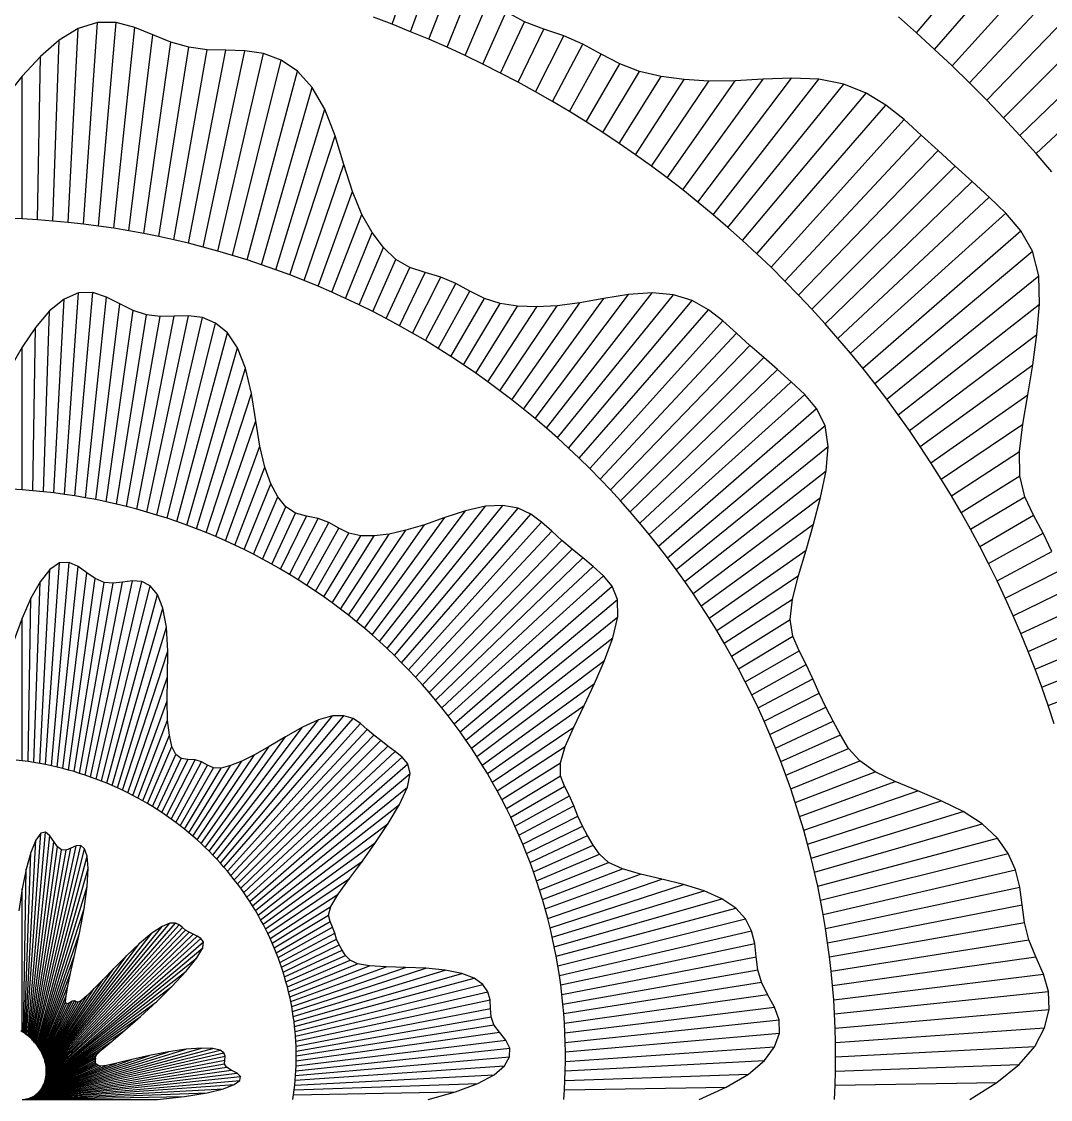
# Model space of a CAD drawing. Header units: metres. Extents: x -31.2 to 28.9, y -27.4 to 29.9.
# Drawn here: x -0.01 to 18.99, y 0 to 19.89 of the extents above; entities that cross this region are included whole.
import ezdxf

# ---------------------------------------------------------------- set-up
doc = ezdxf.new("R2010")
doc.units = ezdxf.units.M
for name, color, linetype in [('Fill', 3, 'Continuous'), ('Inner', 2, 'Continuous'), ('Outer', 1, 'Continuous')]:
    doc.layers.add(name, color=color, linetype=linetype)

msp = doc.modelspace()

# ---------------------------------------------------------------- linework, layer by layer
at = {"layer": 'Fill'}
for p, q in [((16.516, 19.683), (18.799, 22.404)), ((16.848, 19.381), (19.232, 22.124)), ((6.832, 19.843), (7.569, 21.981)), ((17.174, 19.074), (19.629, 21.801)), ((7.173, 19.707), (7.808, 21.453)), ((17.495, 18.761), (20.009, 21.457)), ((17.81, 18.443), (20.385, 21.109)), ((7.511, 19.566), (8.063, 21.004)), ((18.12, 18.12), (20.764, 20.764)), ((7.846, 19.419), (8.337, 20.634)), ((8.178, 19.267), (8.627, 20.325)), ((18.423, 17.791), (21.142, 20.416)), ((8.508, 19.108), (8.937, 20.072)), ((18.721, 17.457), (21.516, 20.064)), ((0.848, 16.186), (1.036, 19.767)), ((1.13, 16.155), (1.39, 19.877)), ((1.41, 16.119), (1.739, 19.874)), ((1.69, 16.078), (2.079, 19.782)), ((8.834, 18.944), (9.273, 19.887)), ((9.157, 18.775), (9.635, 19.754)), ((0.566, 16.212), (0.683, 19.55)), ((1.969, 16.032), (2.412, 19.647)), ((2.246, 15.982), (2.743, 19.516)), ((9.477, 18.6), (10.002, 19.631)), ((2.523, 15.926), (3.076, 19.421)), ((2.798, 15.866), (3.416, 19.375)), ((3.071, 15.801), (3.764, 19.364)), ((3.344, 15.732), (4.114, 19.354)), ((3.615, 15.658), (4.456, 19.303)), ((9.794, 18.419), (10.356, 19.477)), ((0.283, 16.234), (0.336, 19.25)), ((3.884, 15.579), (4.783, 19.182)), ((10.107, 18.233), (10.693, 19.291)), ((10.417, 18.042), (11.035, 19.113)), ((4.152, 15.495), (5.085, 18.978)), ((10.723, 17.846), (11.401, 18.975)), ((0, 16.25), (0, 18.885)), ((11.025, 17.644), (11.799, 18.882)), ((11.324, 17.437), (12.224, 18.823)), ((11.619, 17.226), (12.677, 18.794)), ((11.91, 17.009), (13.163, 18.799)), ((12.197, 16.787), (13.68, 18.828)), ((12.479, 16.561), (14.205, 18.851)), ((12.758, 16.329), (14.71, 18.828)), ((13.032, 16.093), (15.172, 18.736)), ((4.418, 15.407), (5.356, 18.68)), ((13.302, 15.853), (15.585, 18.573)), ((13.568, 15.608), (15.951, 18.35)), ((4.682, 15.314), (5.588, 18.278)), ((13.829, 15.358), (16.284, 18.085)), ((4.944, 15.217), (5.779, 17.785)), ((14.085, 15.104), (16.599, 17.8)), ((14.337, 14.846), (16.912, 17.513)), ((5.205, 15.115), (5.941, 17.253)), ((14.584, 14.584), (17.228, 17.228)), ((14.826, 14.318), (17.545, 16.943)), ((5.463, 15.009), (6.098, 16.755)), ((15.064, 14.047), (17.859, 16.654)), ((5.719, 14.898), (6.271, 16.336)), ((15.296, 13.773), (18.165, 16.356)), ((5.973, 14.783), (6.464, 15.998)), ((15.524, 13.495), (18.443, 16.033)), ((6.225, 14.664), (6.674, 15.722)), ((15.746, 13.213), (18.656, 15.655)), ((6.474, 14.541), (6.903, 15.505)), ((6.721, 14.413), (7.16, 15.355)), ((6.965, 14.281), (7.443, 15.26)), ((7.207, 14.145), (7.732, 15.176)), ((15.964, 12.927), (18.771, 15.2)), ((7.446, 14.005), (8.008, 15.062)), ((0.587, 11.193), (0.774, 14.773)), ((0.781, 11.167), (1.041, 14.889)), ((0.974, 11.138), (1.303, 14.893)), ((1.167, 11.105), (1.557, 14.809)), ((7.683, 13.86), (8.269, 14.918)), ((7.917, 13.712), (8.535, 14.783)), ((9.258, 12.742), (10.741, 14.783)), ((9.47, 12.567), (11.196, 14.857)), ((9.68, 12.389), (11.632, 14.888)), ((9.886, 12.208), (12.026, 14.851)), ((10.088, 12.023), (12.371, 14.743)), ((0.392, 11.215), (0.508, 14.553)), ((1.359, 11.07), (1.803, 14.684)), ((1.55, 11.03), (2.047, 14.564)), ((8.148, 13.56), (8.826, 14.689)), ((8.376, 13.404), (9.149, 14.642)), ((8.601, 13.244), (9.501, 14.63)), ((8.823, 13.08), (9.881, 14.649)), ((9.042, 12.913), (10.295, 14.703)), ((10.287, 11.834), (12.671, 14.576)), ((16.176, 12.638), (18.787, 14.678)), ((1.74, 10.988), (2.294, 14.483)), ((1.929, 10.942), (2.548, 14.451)), ((2.117, 10.893), (2.81, 14.456)), ((2.304, 10.841), (3.074, 14.463)), ((2.49, 10.786), (3.332, 14.431)), ((2.675, 10.727), (3.573, 14.33)), ((10.483, 11.643), (12.938, 14.369)), ((0.196, 11.234), (0.249, 14.25)), ((2.858, 10.665), (3.791, 14.148)), ((10.675, 11.448), (13.189, 14.143)), ((16.383, 12.346), (18.737, 14.12)), ((0, 11.25), (0, 13.885)), ((3.04, 10.601), (3.978, 13.874)), ((10.864, 11.25), (13.439, 13.916)), ((11.049, 11.049), (13.693, 13.693)), ((16.585, 12.05), (18.66, 13.557)), ((3.22, 10.533), (4.126, 13.496)), ((11.23, 10.844), (13.948, 13.47)), ((11.407, 10.637), (14.203, 13.244)), ((3.399, 10.462), (4.234, 13.029)), ((11.581, 10.427), (14.45, 13.01)), ((16.781, 11.75), (18.571, 13.003)), ((11.75, 10.214), (14.67, 12.752)), ((3.577, 10.388), (4.313, 12.525)), ((11.916, 9.999), (14.826, 12.441)), ((16.972, 11.448), (18.48, 12.465)), ((3.753, 10.311), (4.388, 12.056)), ((12.078, 9.781), (14.885, 12.054)), ((17.158, 11.142), (18.416, 11.959)), ((3.927, 10.23), (4.479, 11.668)), ((12.236, 9.56), (14.847, 11.6)), ((4.1, 10.148), (4.591, 11.362)), ((17.338, 10.834), (18.42, 11.51)), ((4.271, 10.062), (4.72, 11.119)), ((6.601, 8.449), (8.553, 10.948)), ((6.739, 8.322), (8.879, 10.965)), ((12.39, 9.336), (14.744, 11.111)), ((17.512, 10.523), (18.515, 11.125)), ((4.44, 9.973), (4.869, 10.937)), ((4.608, 9.881), (5.047, 10.823)), ((4.773, 9.787), (5.251, 10.766)), ((6.461, 8.574), (8.187, 10.864)), ((6.874, 8.192), (9.157, 10.913)), ((7.007, 8.061), (9.391, 10.803)), ((17.681, 10.208), (18.675, 10.782)), ((4.937, 9.69), (5.463, 10.721)), ((5.099, 9.59), (5.661, 10.647)), ((5.259, 9.487), (5.845, 10.545)), ((6.174, 8.817), (7.428, 10.608)), ((6.319, 8.697), (7.802, 10.738)), ((7.137, 7.927), (9.592, 10.653)), ((12.54, 9.111), (14.614, 10.618)), ((5.417, 9.382), (6.035, 10.453)), ((5.572, 9.274), (6.251, 10.403)), ((5.726, 9.164), (6.5, 10.402)), ((5.878, 9.051), (6.777, 10.436)), ((6.027, 8.935), (7.085, 10.504)), ((7.265, 7.791), (9.779, 10.487)), ((17.845, 9.891), (18.852, 10.45)), ((7.39, 7.653), (9.965, 10.319)), ((7.513, 7.513), (10.157, 10.157)), ((7.633, 7.371), (10.352, 9.997)), ((12.685, 8.882), (14.475, 10.135)), ((18.002, 9.572), (19.016, 10.111)), ((0.325, 6.2), (0.513, 9.78)), ((0.432, 6.179), (0.692, 9.901)), ((0.539, 6.157), (0.867, 9.912)), ((0.645, 6.133), (1.034, 9.837)), ((7.75, 7.227), (10.546, 9.834)), ((18.154, 9.25), (19.172, 9.768)), ((0.217, 6.218), (0.334, 9.556)), ((0.75, 6.107), (1.194, 9.721)), ((0.854, 6.079), (1.351, 9.613)), ((1.265, 5.95), (2.035, 9.573)), ((1.365, 5.914), (2.207, 9.559)), ((7.865, 7.082), (10.734, 9.665)), ((12.827, 8.652), (14.335, 9.669)), ((0.958, 6.05), (1.512, 9.544)), ((1.061, 6.018), (1.68, 9.527)), ((1.163, 5.985), (1.856, 9.548)), ((1.465, 5.876), (2.363, 9.479)), ((7.977, 6.934), (10.896, 9.472)), ((18.3, 8.926), (19.335, 9.43)), ((0.109, 6.235), (0.161, 9.251)), ((1.564, 5.836), (2.497, 9.319)), ((8.086, 6.785), (10.996, 9.227)), ((12.964, 8.419), (14.222, 9.236)), ((1.661, 5.794), (2.6, 9.067)), ((18.441, 8.599), (19.505, 9.095)), ((0, 6.25), (0, 8.885)), ((8.192, 6.634), (11, 8.907)), ((13.098, 8.184), (14.18, 8.86)), ((18.575, 8.27), (19.676, 8.76)), ((1.758, 5.751), (2.664, 8.715)), ((8.296, 6.482), (10.907, 8.521)), ((13.227, 7.947), (14.229, 8.55)), ((18.704, 7.939), (19.863, 8.431)), ((1.854, 5.706), (2.688, 8.274)), ((13.351, 7.708), (14.345, 8.282)), ((8.397, 6.327), (10.751, 8.101)), ((13.472, 7.467), (14.479, 8.026)), ((18.827, 7.607), (20.101, 8.121)), ((1.949, 5.66), (2.685, 7.798)), ((13.588, 7.225), (14.601, 7.763)), ((18.944, 7.272), (20.419, 7.838)), ((8.495, 6.172), (10.569, 7.679)), ((13.699, 6.98), (14.717, 7.498)), ((2.043, 5.612), (2.678, 7.358)), ((8.59, 6.015), (10.379, 7.268)), ((13.806, 6.734), (14.841, 7.238)), ((2.135, 5.563), (2.687, 7.001)), ((3.523, 4.509), (5.475, 7.008)), ((3.592, 4.436), (5.733, 7.079)), ((3.66, 4.362), (5.943, 7.083)), ((3.727, 4.287), (6.11, 7.029)), ((13.909, 6.486), (14.973, 6.982)), ((3.452, 4.581), (5.178, 6.871)), ((3.792, 4.211), (6.247, 6.938)), ((3.855, 4.134), (6.369, 6.83)), ((8.682, 5.856), (10.19, 6.873)), ((2.227, 5.512), (2.718, 6.726)), ((3.38, 4.652), (4.863, 6.693)), ((3.917, 4.056), (6.492, 6.723)), ((3.977, 3.977), (6.622, 6.622)), ((14.008, 6.237), (15.108, 6.727)), ((2.317, 5.459), (2.766, 6.517)), ((2.407, 5.405), (2.836, 6.369)), ((3.306, 4.722), (4.56, 6.512)), ((4.036, 3.898), (6.755, 6.523)), ((4.094, 3.817), (6.889, 6.424)), ((8.771, 5.696), (10.029, 6.513)), ((14.102, 5.986), (15.26, 6.478)), ((2.495, 5.35), (2.934, 6.292)), ((2.582, 5.293), (3.059, 6.272)), ((2.667, 5.235), (3.193, 6.266)), ((2.752, 5.175), (3.314, 6.232)), ((2.835, 5.114), (3.421, 6.172)), ((3.154, 4.857), (4.054, 6.243)), ((3.231, 4.79), (4.289, 6.359)), ((4.149, 3.736), (7.018, 6.319)), ((4.203, 3.654), (7.123, 6.192)), ((8.857, 5.535), (9.939, 6.211)), ((14.191, 5.734), (15.465, 6.248)), ((2.917, 5.052), (3.535, 6.123)), ((2.997, 4.988), (3.676, 6.117)), ((3.076, 4.923), (3.85, 6.161)), ((4.256, 3.571), (7.166, 6.013)), ((8.941, 5.372), (9.943, 5.974)), ((14.276, 5.48), (15.751, 6.046)), ((9.021, 5.208), (10.015, 5.782)), ((14.356, 5.225), (16.118, 5.867)), ((4.307, 3.487), (7.114, 5.761)), ((9.098, 5.043), (10.106, 5.602)), ((14.432, 4.969), (16.536, 5.694)), ((4.356, 3.403), (6.967, 5.443)), ((9.173, 4.877), (10.186, 5.416)), ((14.504, 4.713), (16.967, 5.513)), ((9.244, 4.71), (10.262, 5.229)), ((14.57, 4.455), (17.375, 5.312)), ((4.404, 3.318), (6.758, 5.092)), ((9.313, 4.542), (10.347, 5.046)), ((14.633, 4.196), (17.728, 5.084)), ((0.063, 1.207), (0.251, 4.787)), ((0.083, 1.192), (0.344, 4.913)), ((0.103, 1.176), (0.431, 4.931)), ((0.122, 1.16), (0.511, 4.864)), ((9.378, 4.373), (10.442, 4.869)), ((14.69, 3.936), (18.008, 4.825)), ((0.14, 1.144), (0.584, 4.759)), ((0.159, 1.128), (0.655, 4.662)), ((0.176, 1.111), (0.729, 4.606)), ((0.193, 1.094), (0.812, 4.603)), ((0.209, 1.077), (0.902, 4.64)), ((0.225, 1.06), (0.995, 4.682)), ((0.241, 1.042), (1.082, 4.687)), ((0.255, 1.024), (1.154, 4.627)), ((4.45, 3.233), (6.524, 4.74)), ((9.44, 4.203), (10.541, 4.693)), ((0.043, 1.221), (0.159, 4.559)), ((0.27, 1.006), (1.203, 4.489)), ((4.494, 3.147), (6.283, 4.4)), ((9.499, 4.032), (10.658, 4.524)), ((14.743, 3.676), (18.21, 4.54)), ((0.022, 1.236), (0.074, 4.252)), ((0.283, 0.988), (1.222, 4.261)), ((9.555, 3.861), (10.829, 4.375)), ((9.608, 3.688), (11.083, 4.254)), ((14.791, 3.415), (18.342, 4.235)), ((4.537, 3.06), (6.045, 4.077)), ((9.658, 3.515), (11.42, 4.156)), ((9.705, 3.342), (11.809, 4.066)), ((0, 1.25), (0, 3.885)), ((0.296, 0.97), (1.203, 3.933)), ((4.578, 2.973), (5.835, 3.79)), ((9.748, 3.167), (12.212, 3.968)), ((9.789, 2.993), (12.593, 3.85)), ((14.835, 3.153), (18.42, 3.915)), ((9.826, 2.818), (12.922, 3.705)), ((14.874, 2.891), (18.465, 3.589)), ((0.309, 0.951), (1.143, 3.519)), ((4.617, 2.885), (5.699, 3.561)), ((4.655, 2.797), (5.657, 3.399)), ((9.86, 2.642), (13.179, 3.531)), ((0.446, 0.514), (2.83, 3.256)), ((0.446, 0.532), (2.729, 3.253)), ((0.446, 0.495), (2.901, 3.222)), ((0.446, 0.55), (2.586, 3.193)), ((4.691, 2.708), (5.685, 3.282)), ((9.892, 2.466), (13.359, 3.331)), ((14.909, 2.629), (18.509, 3.264)), ((0.321, 0.932), (1.057, 3.07)), ((0.437, 0.407), (3.232, 3.014)), ((0.44, 0.425), (3.158, 3.05)), ((0.442, 0.442), (3.086, 3.086)), ((0.444, 0.46), (3.019, 3.126)), ((0.445, 0.477), (2.959, 3.173)), ((0.445, 0.569), (2.397, 3.068)), ((4.725, 2.619), (5.733, 3.178)), ((4.758, 2.53), (5.772, 3.069)), ((9.92, 2.29), (13.47, 3.11)), ((0.426, 0.357), (3.335, 2.799)), ((0.43, 0.374), (3.349, 2.911)), ((0.434, 0.39), (3.302, 2.973)), ((0.443, 0.588), (2.169, 2.878)), ((4.789, 2.44), (5.807, 2.959)), ((4.819, 2.35), (5.853, 2.855)), ((9.945, 2.114), (13.529, 2.876)), ((14.939, 2.366), (18.589, 2.944)), ((0.333, 0.914), (0.968, 2.659)), ((0.421, 0.341), (3.228, 2.614)), ((0.441, 0.607), (1.924, 2.648)), ((4.846, 2.26), (5.91, 2.756)), ((4.872, 2.169), (5.973, 2.659)), ((9.966, 1.937), (13.556, 2.635)), ((14.964, 2.103), (18.716, 2.63)), ((0.438, 0.626), (1.692, 2.416)), ((4.897, 2.078), (6.055, 2.57)), ((4.919, 1.987), (6.193, 2.502)), ((4.94, 1.896), (6.415, 2.463)), ((4.959, 1.805), (6.721, 2.446)), ((4.977, 1.714), (7.081, 2.438)), ((4.993, 1.622), (7.457, 2.423)), ((5.007, 1.531), (7.812, 2.388)), ((9.985, 1.761), (13.585, 2.395)), ((0.343, 0.895), (0.895, 2.333)), ((0.416, 0.325), (3.027, 2.365)), ((0.435, 0.645), (1.493, 2.213)), ((5.02, 1.439), (8.116, 2.327)), ((5.031, 1.348), (8.349, 2.237)), ((14.985, 1.84), (18.857, 2.315)), ((0.354, 0.876), (0.845, 2.09)), ((0.41, 0.309), (2.765, 2.083)), ((0.431, 0.664), (1.331, 2.05)), ((5.04, 1.257), (8.507, 2.121)), ((10, 1.584), (13.651, 2.162)), ((15.001, 1.577), (18.953, 1.992)), ((0.364, 0.857), (0.813, 1.914)), ((0.373, 0.837), (0.802, 1.802)), ((0.397, 0.78), (0.923, 1.811)), ((0.404, 0.76), (0.966, 1.818)), ((0.405, 0.294), (2.479, 1.801)), ((0.411, 0.741), (0.997, 1.799)), ((0.417, 0.722), (1.035, 1.793)), ((0.422, 0.702), (1.101, 1.832)), ((0.427, 0.683), (1.2, 1.921)), ((5.048, 1.165), (8.599, 1.985)), ((5.054, 1.074), (8.639, 1.836)), ((10.013, 1.407), (13.765, 1.935)), ((0.382, 0.818), (0.821, 1.76)), ((0.39, 0.799), (0.867, 1.778)), ((5.058, 0.983), (8.648, 1.681)), ((10.022, 1.231), (13.894, 1.706)), ((15.012, 1.313), (18.963, 1.659)), ((0.398, 0.279), (2.188, 1.532)), ((5.061, 0.892), (8.661, 1.527)), ((10.028, 1.054), (13.98, 1.469)), ((0.391, 0.264), (1.899, 1.281)), ((5.061, 0.711), (8.814, 1.239)), ((5.062, 0.802), (8.712, 1.38)), ((10.031, 0.878), (13.982, 1.223)), ((15.019, 1.05), (18.879, 1.32)), ((0.384, 0.25), (1.642, 1.066)), ((5.059, 0.621), (8.931, 1.097)), ((0.163, 0.035), (3.748, 0.797)), ((0.176, 0.041), (3.727, 0.86)), ((0.189, 0.047), (3.656, 0.911)), ((0.201, 0.054), (3.52, 0.943)), ((0.214, 0.061), (3.31, 0.949)), ((0.226, 0.069), (3.03, 0.926)), ((0.238, 0.077), (2.701, 0.878)), ((0.25, 0.086), (2.354, 0.81)), ((0.369, 0.222), (1.371, 0.824)), ((0.377, 0.236), (1.459, 0.912)), ((5.055, 0.531), (9.008, 0.947)), ((10.031, 0.701), (13.891, 0.971)), ((15.021, 0.787), (18.699, 0.98)), ((0.123, 0.02), (3.774, 0.598)), ((0.137, 0.024), (3.737, 0.659)), ((0.15, 0.029), (3.74, 0.727)), ((0.261, 0.095), (2.023, 0.736)), ((0.272, 0.105), (1.747, 0.671)), ((0.283, 0.114), (1.557, 0.629)), ((0.294, 0.125), (1.453, 0.617)), ((0.305, 0.136), (1.405, 0.626)), ((0.315, 0.147), (1.379, 0.643)), ((0.325, 0.158), (1.359, 0.663)), ((0.334, 0.17), (1.352, 0.689)), ((0.343, 0.183), (1.357, 0.721)), ((0.352, 0.195), (1.36, 0.754)), ((0.361, 0.208), (1.355, 0.782)), ((5.043, 0.353), (8.904, 0.623)), ((5.05, 0.442), (9.001, 0.788)), ((10.028, 0.526), (13.706, 0.718)), ((15.019, 0.524), (18.409, 0.643)), ((0.083, 0.009), (4.035, 0.424)), ((0.096, 0.012), (3.968, 0.487)), ((0.11, 0.015), (3.862, 0.543)), ((5.035, 0.264), (8.713, 0.457)), ((10.022, 0.35), (13.412, 0.468)), ((0.055, 0.004), (3.916, 0.274)), ((0.069, 0.006), (4.021, 0.352)), ((5.025, 0.175), (8.415, 0.294)), ((10.012, 0.175), (12.999, 0.227)), ((15.012, 0.262), (17.998, 0.314)), ((0, 0), (2.5, 0)), ((0.014, 0), (3, 0.052)), ((0.028, 0.001), (3.418, 0.119)), ((0.042, 0.002), (3.72, 0.195)), ((5.013, 0.088), (7.999, 0.14))]:
    msp.add_line(p, q, dxfattribs=at)
at = {"layer": 'Inner'}
for p, q in [((6.832, 19.843), (6.489, 19.972)), ((16.516, 19.683), (16.179, 19.979)), ((7.173, 19.707), (6.832, 19.843)), ((7.511, 19.566), (7.173, 19.707)), ((7.846, 19.419), (7.511, 19.566)), ((16.848, 19.381), (16.516, 19.683)), ((8.178, 19.267), (7.846, 19.419)), ((17.174, 19.074), (16.848, 19.381)), ((8.508, 19.108), (8.178, 19.267)), ((8.834, 18.944), (8.508, 19.108)), ((9.157, 18.775), (8.834, 18.944)), ((17.495, 18.761), (17.174, 19.074)), ((9.477, 18.6), (9.157, 18.775)), ((17.81, 18.443), (17.495, 18.761)), ((9.794, 18.419), (9.477, 18.6)), ((10.107, 18.233), (9.794, 18.419)), ((18.12, 18.12), (17.81, 18.443)), ((10.417, 18.042), (10.107, 18.233)), ((18.423, 17.791), (18.12, 18.12)), ((10.723, 17.846), (10.417, 18.042)), ((11.025, 17.644), (10.723, 17.846)), ((18.721, 17.457), (18.423, 17.791)), ((11.324, 17.437), (11.025, 17.644)), ((11.619, 17.226), (11.324, 17.437)), ((19.012, 17.119), (18.721, 17.457)), ((11.91, 17.009), (11.619, 17.226)), ((12.197, 16.787), (11.91, 17.009)), ((12.479, 16.561), (12.197, 16.787)), ((12.758, 16.329), (12.479, 16.561)), ((13.032, 16.093), (12.758, 16.329)), ((0, 16.25), (-0.284, 16.261)), ((0.283, 16.234), (0, 16.25)), ((0.566, 16.212), (0.283, 16.234)), ((0.848, 16.186), (0.566, 16.212)), ((1.13, 16.155), (0.848, 16.186)), ((1.41, 16.119), (1.13, 16.155)), ((1.69, 16.078), (1.41, 16.119)), ((1.969, 16.032), (1.69, 16.078)), ((2.246, 15.982), (1.969, 16.032)), ((2.523, 15.926), (2.246, 15.982)), ((2.798, 15.866), (2.523, 15.926)), ((13.302, 15.853), (13.032, 16.093)), ((3.071, 15.801), (2.798, 15.866)), ((3.344, 15.732), (3.071, 15.801)), ((3.615, 15.658), (3.344, 15.732)), ((13.568, 15.608), (13.302, 15.853)), ((3.884, 15.579), (3.615, 15.658)), ((4.152, 15.495), (3.884, 15.579)), ((13.829, 15.358), (13.568, 15.608)), ((4.418, 15.407), (4.152, 15.495)), ((4.682, 15.314), (4.418, 15.407)), ((14.085, 15.104), (13.829, 15.358)), ((4.944, 15.217), (4.682, 15.314)), ((5.205, 15.115), (4.944, 15.217)), ((5.463, 15.009), (5.205, 15.115)), ((5.719, 14.898), (5.463, 15.009)), ((14.337, 14.846), (14.085, 15.104)), ((5.973, 14.783), (5.719, 14.898)), ((6.225, 14.664), (5.973, 14.783)), ((14.584, 14.584), (14.337, 14.846)), ((6.474, 14.541), (6.225, 14.664)), ((6.721, 14.413), (6.474, 14.541)), ((14.826, 14.318), (14.584, 14.584)), ((6.965, 14.281), (6.721, 14.413)), ((7.207, 14.145), (6.965, 14.281)), ((7.446, 14.005), (7.207, 14.145)), ((15.064, 14.047), (14.826, 14.318)), ((7.683, 13.86), (7.446, 14.005)), ((15.296, 13.773), (15.064, 14.047)), ((7.917, 13.712), (7.683, 13.86)), ((15.524, 13.495), (15.296, 13.773)), ((8.148, 13.56), (7.917, 13.712)), ((8.376, 13.404), (8.148, 13.56)), ((8.601, 13.244), (8.376, 13.404)), ((15.746, 13.213), (15.524, 13.495)), ((8.823, 13.08), (8.601, 13.244)), ((15.964, 12.927), (15.746, 13.213)), ((9.042, 12.913), (8.823, 13.08)), ((9.258, 12.742), (9.042, 12.913)), ((9.47, 12.567), (9.258, 12.742)), ((16.176, 12.638), (15.964, 12.927)), ((9.68, 12.389), (9.47, 12.567)), ((16.383, 12.346), (16.176, 12.638)), ((9.886, 12.208), (9.68, 12.389)), ((16.585, 12.05), (16.383, 12.346)), ((10.088, 12.023), (9.886, 12.208)), ((10.287, 11.834), (10.088, 12.023)), ((16.781, 11.75), (16.585, 12.05)), ((10.483, 11.643), (10.287, 11.834)), ((16.972, 11.448), (16.781, 11.75)), ((10.675, 11.448), (10.483, 11.643)), ((10.864, 11.25), (10.675, 11.448)), ((17.158, 11.142), (16.972, 11.448)), ((0, 11.25), (-0.197, 11.262)), ((0.196, 11.234), (0, 11.25)), ((0.392, 11.215), (0.196, 11.234)), ((0.587, 11.193), (0.392, 11.215)), ((0.781, 11.167), (0.587, 11.193)), ((0.974, 11.138), (0.781, 11.167)), ((11.049, 11.049), (10.864, 11.25)), ((17.338, 10.834), (17.158, 11.142)), ((1.167, 11.105), (0.974, 11.138)), ((1.359, 11.07), (1.167, 11.105)), ((1.55, 11.03), (1.359, 11.07)), ((1.74, 10.988), (1.55, 11.03)), ((1.929, 10.942), (1.74, 10.988)), ((2.117, 10.893), (1.929, 10.942)), ((11.23, 10.844), (11.049, 11.049)), ((2.304, 10.841), (2.117, 10.893)), ((2.49, 10.786), (2.304, 10.841)), ((2.675, 10.727), (2.49, 10.786)), ((11.407, 10.637), (11.23, 10.844)), ((17.512, 10.523), (17.338, 10.834)), ((2.858, 10.665), (2.675, 10.727)), ((3.04, 10.601), (2.858, 10.665)), ((3.22, 10.533), (3.04, 10.601)), ((11.581, 10.427), (11.407, 10.637)), ((3.399, 10.462), (3.22, 10.533)), ((3.577, 10.388), (3.399, 10.462)), ((3.753, 10.311), (3.577, 10.388)), ((11.75, 10.214), (11.581, 10.427)), ((17.681, 10.208), (17.512, 10.523)), ((3.927, 10.23), (3.753, 10.311)), ((4.1, 10.148), (3.927, 10.23)), ((4.271, 10.062), (4.1, 10.148)), ((11.916, 9.999), (11.75, 10.214)), ((17.845, 9.891), (17.681, 10.208)), ((4.44, 9.973), (4.271, 10.062)), ((4.608, 9.881), (4.44, 9.973)), ((12.078, 9.781), (11.916, 9.999)), ((4.773, 9.787), (4.608, 9.881)), ((4.937, 9.69), (4.773, 9.787)), ((12.236, 9.56), (12.078, 9.781)), ((18.002, 9.572), (17.845, 9.891)), ((5.099, 9.59), (4.937, 9.69)), ((5.259, 9.487), (5.099, 9.59)), ((12.39, 9.336), (12.236, 9.56)), ((18.154, 9.25), (18.002, 9.572)), ((5.417, 9.382), (5.259, 9.487)), ((5.572, 9.274), (5.417, 9.382)), ((5.726, 9.164), (5.572, 9.274)), ((5.878, 9.051), (5.726, 9.164)), ((12.54, 9.111), (12.39, 9.336)), ((18.3, 8.926), (18.154, 9.25)), ((6.027, 8.935), (5.878, 9.051)), ((12.685, 8.882), (12.54, 9.111)), ((6.174, 8.817), (6.027, 8.935)), ((6.319, 8.697), (6.174, 8.817)), ((12.827, 8.652), (12.685, 8.882)), ((18.441, 8.599), (18.3, 8.926)), ((6.461, 8.574), (6.319, 8.697)), ((6.601, 8.449), (6.461, 8.574)), ((12.964, 8.419), (12.827, 8.652)), ((18.575, 8.27), (18.441, 8.599)), ((6.739, 8.322), (6.601, 8.449)), ((13.098, 8.184), (12.964, 8.419)), ((6.874, 8.192), (6.739, 8.322)), ((7.007, 8.061), (6.874, 8.192)), ((13.227, 7.947), (13.098, 8.184)), ((18.704, 7.939), (18.575, 8.27)), ((7.137, 7.927), (7.007, 8.061)), ((7.265, 7.791), (7.137, 7.927)), ((7.39, 7.653), (7.265, 7.791)), ((13.351, 7.708), (13.227, 7.947)), ((18.827, 7.607), (18.704, 7.939)), ((7.513, 7.513), (7.39, 7.653)), ((13.472, 7.467), (13.351, 7.708)), ((18.944, 7.272), (18.827, 7.607)), ((7.633, 7.371), (7.513, 7.513)), ((7.75, 7.227), (7.633, 7.371)), ((13.588, 7.225), (13.472, 7.467)), ((7.865, 7.082), (7.75, 7.227)), ((13.699, 6.98), (13.588, 7.225)), ((19.055, 6.935), (18.944, 7.272)), ((7.977, 6.934), (7.865, 7.082)), ((13.806, 6.734), (13.699, 6.98)), ((8.086, 6.785), (7.977, 6.934)), ((8.192, 6.634), (8.086, 6.785)), ((8.296, 6.482), (8.192, 6.634)), ((13.909, 6.486), (13.806, 6.734)), ((8.397, 6.327), (8.296, 6.482)), ((14.008, 6.237), (13.909, 6.486)), ((0, 6.25), (-0.109, 6.263)), ((0.109, 6.235), (0, 6.25)), ((0.217, 6.218), (0.109, 6.235)), ((0.325, 6.2), (0.217, 6.218)), ((0.432, 6.179), (0.325, 6.2)), ((0.539, 6.157), (0.432, 6.179)), ((8.495, 6.172), (8.397, 6.327)), ((8.59, 6.015), (8.495, 6.172)), ((14.102, 5.986), (14.008, 6.237)), ((0.645, 6.133), (0.539, 6.157)), ((0.75, 6.107), (0.645, 6.133)), ((0.854, 6.079), (0.75, 6.107)), ((0.958, 6.05), (0.854, 6.079)), ((1.061, 6.018), (0.958, 6.05)), ((1.163, 5.985), (1.061, 6.018)), ((1.265, 5.95), (1.163, 5.985)), ((8.682, 5.856), (8.59, 6.015)), ((14.191, 5.734), (14.102, 5.986)), ((1.365, 5.914), (1.265, 5.95)), ((1.465, 5.876), (1.365, 5.914)), ((1.564, 5.836), (1.465, 5.876)), ((1.661, 5.794), (1.564, 5.836)), ((1.758, 5.751), (1.661, 5.794)), ((8.771, 5.696), (8.682, 5.856)), ((1.854, 5.706), (1.758, 5.751)), ((1.949, 5.66), (1.854, 5.706)), ((2.043, 5.612), (1.949, 5.66)), ((2.135, 5.563), (2.043, 5.612)), ((8.857, 5.535), (8.771, 5.696)), ((14.276, 5.48), (14.191, 5.734)), ((2.227, 5.512), (2.135, 5.563)), ((2.317, 5.459), (2.227, 5.512)), ((2.407, 5.405), (2.317, 5.459)), ((2.495, 5.35), (2.407, 5.405)), ((8.941, 5.372), (8.857, 5.535)), ((9.021, 5.208), (8.941, 5.372)), ((14.356, 5.225), (14.276, 5.48)), ((2.582, 5.293), (2.495, 5.35)), ((2.667, 5.235), (2.582, 5.293)), ((2.752, 5.175), (2.667, 5.235)), ((2.835, 5.114), (2.752, 5.175)), ((9.098, 5.043), (9.021, 5.208)), ((14.432, 4.969), (14.356, 5.225)), ((2.917, 5.052), (2.835, 5.114)), ((2.997, 4.988), (2.917, 5.052)), ((3.076, 4.923), (2.997, 4.988)), ((9.173, 4.877), (9.098, 5.043)), ((3.154, 4.857), (3.076, 4.923)), ((3.231, 4.79), (3.154, 4.857)), ((3.306, 4.722), (3.231, 4.79)), ((9.244, 4.71), (9.173, 4.877)), ((14.504, 4.713), (14.432, 4.969)), ((3.38, 4.652), (3.306, 4.722)), ((3.452, 4.581), (3.38, 4.652)), ((3.523, 4.509), (3.452, 4.581)), ((9.313, 4.542), (9.244, 4.71)), ((14.57, 4.455), (14.504, 4.713)), ((3.592, 4.436), (3.523, 4.509)), ((3.66, 4.362), (3.592, 4.436)), ((9.378, 4.373), (9.313, 4.542)), ((14.633, 4.196), (14.57, 4.455)), ((3.727, 4.287), (3.66, 4.362)), ((3.792, 4.211), (3.727, 4.287)), ((3.855, 4.134), (3.792, 4.211)), ((9.44, 4.203), (9.378, 4.373)), ((9.499, 4.032), (9.44, 4.203)), ((14.69, 3.936), (14.633, 4.196)), ((3.917, 4.056), (3.855, 4.134)), ((3.977, 3.977), (3.917, 4.056)), ((9.555, 3.861), (9.499, 4.032)), ((4.036, 3.898), (3.977, 3.977)), ((4.094, 3.817), (4.036, 3.898)), ((4.149, 3.736), (4.094, 3.817)), ((9.608, 3.688), (9.555, 3.861)), ((14.743, 3.676), (14.69, 3.936)), ((4.203, 3.654), (4.149, 3.736)), ((4.256, 3.571), (4.203, 3.654)), ((9.658, 3.515), (9.608, 3.688)), ((14.791, 3.415), (14.743, 3.676)), ((4.307, 3.487), (4.256, 3.571)), ((4.356, 3.403), (4.307, 3.487)), ((4.404, 3.318), (4.356, 3.403)), ((9.705, 3.342), (9.658, 3.515)), ((14.835, 3.153), (14.791, 3.415)), ((4.45, 3.233), (4.404, 3.318)), ((4.494, 3.147), (4.45, 3.233)), ((9.748, 3.167), (9.705, 3.342)), ((4.537, 3.06), (4.494, 3.147)), ((4.578, 2.973), (4.537, 3.06)), ((9.789, 2.993), (9.748, 3.167)), ((9.826, 2.818), (9.789, 2.993)), ((14.874, 2.891), (14.835, 3.153)), ((4.617, 2.885), (4.578, 2.973)), ((4.655, 2.797), (4.617, 2.885)), ((4.691, 2.708), (4.655, 2.797)), ((9.86, 2.642), (9.826, 2.818)), ((14.909, 2.629), (14.874, 2.891)), ((4.725, 2.619), (4.691, 2.708)), ((4.758, 2.53), (4.725, 2.619)), ((9.892, 2.466), (9.86, 2.642)), ((14.939, 2.366), (14.909, 2.629)), ((4.789, 2.44), (4.758, 2.53)), ((4.819, 2.35), (4.789, 2.44)), ((9.92, 2.29), (9.892, 2.466)), ((4.846, 2.26), (4.819, 2.35)), ((4.872, 2.169), (4.846, 2.26)), ((9.945, 2.114), (9.92, 2.29)), ((14.964, 2.103), (14.939, 2.366)), ((4.897, 2.078), (4.872, 2.169)), ((4.919, 1.987), (4.897, 2.078)), ((9.966, 1.937), (9.945, 2.114)), ((14.985, 1.84), (14.964, 2.103)), ((4.94, 1.896), (4.919, 1.987)), ((4.959, 1.805), (4.94, 1.896)), ((4.977, 1.714), (4.959, 1.805)), ((9.985, 1.761), (9.966, 1.937)), ((15.001, 1.577), (14.985, 1.84)), ((4.993, 1.622), (4.977, 1.714)), ((5.007, 1.531), (4.993, 1.622)), ((10, 1.584), (9.985, 1.761)), ((5.02, 1.439), (5.007, 1.531)), ((5.031, 1.348), (5.02, 1.439)), ((10.013, 1.407), (10, 1.584)), ((10.022, 1.231), (10.013, 1.407)), ((15.012, 1.313), (15.001, 1.577)), ((0, 1.25), (-0.022, 1.264)), ((0.022, 1.236), (0, 1.25)), ((0.043, 1.221), (0.022, 1.236)), ((0.063, 1.207), (0.043, 1.221)), ((0.083, 1.192), (0.063, 1.207)), ((5.04, 1.257), (5.031, 1.348)), ((5.048, 1.165), (5.04, 1.257)), ((10.028, 1.054), (10.022, 1.231)), ((15.019, 1.05), (15.012, 1.313)), ((0.103, 1.176), (0.083, 1.192)), ((0.122, 1.16), (0.103, 1.176)), ((0.14, 1.144), (0.122, 1.16)), ((0.159, 1.128), (0.14, 1.144)), ((0.176, 1.111), (0.159, 1.128)), ((0.193, 1.094), (0.176, 1.111)), ((0.209, 1.077), (0.193, 1.094)), ((0.225, 1.06), (0.209, 1.077)), ((0.241, 1.042), (0.225, 1.06)), ((0.255, 1.024), (0.241, 1.042)), ((0.27, 1.006), (0.255, 1.024)), ((0.283, 0.988), (0.27, 1.006)), ((5.054, 1.074), (5.048, 1.165)), ((5.058, 0.983), (5.054, 1.074)), ((10.031, 0.878), (10.028, 1.054)), ((15.021, 0.787), (15.019, 1.05)), ((0.296, 0.97), (0.283, 0.988)), ((0.309, 0.951), (0.296, 0.97)), ((0.321, 0.932), (0.309, 0.951)), ((0.333, 0.914), (0.321, 0.932)), ((0.343, 0.895), (0.333, 0.914)), ((0.354, 0.876), (0.343, 0.895)), ((0.364, 0.857), (0.354, 0.876)), ((0.373, 0.837), (0.364, 0.857)), ((0.382, 0.818), (0.373, 0.837)), ((0.39, 0.799), (0.382, 0.818)), ((0.397, 0.78), (0.39, 0.799)), ((5.061, 0.892), (5.058, 0.983)), ((5.062, 0.802), (5.061, 0.892)), ((5.061, 0.711), (5.062, 0.802)), ((10.031, 0.701), (10.031, 0.878)), ((0.404, 0.76), (0.397, 0.78)), ((0.411, 0.741), (0.404, 0.76)), ((0.417, 0.722), (0.411, 0.741)), ((0.422, 0.702), (0.417, 0.722)), ((0.427, 0.683), (0.422, 0.702)), ((0.431, 0.664), (0.427, 0.683)), ((0.435, 0.645), (0.431, 0.664)), ((0.438, 0.626), (0.435, 0.645)), ((0.441, 0.607), (0.438, 0.626)), ((0.443, 0.588), (0.441, 0.607)), ((5.055, 0.531), (5.059, 0.621)), ((5.059, 0.621), (5.061, 0.711)), ((10.028, 0.526), (10.031, 0.701)), ((15.019, 0.524), (15.021, 0.787)), ((0.434, 0.39), (0.437, 0.407)), ((0.437, 0.407), (0.44, 0.425)), ((0.44, 0.425), (0.442, 0.442)), ((0.442, 0.442), (0.444, 0.46)), ((0.445, 0.569), (0.443, 0.588)), ((0.444, 0.46), (0.445, 0.477)), ((0.446, 0.55), (0.445, 0.569)), ((0.445, 0.477), (0.446, 0.495)), ((0.446, 0.532), (0.446, 0.55)), ((0.446, 0.514), (0.446, 0.532)), ((0.446, 0.495), (0.446, 0.514)), ((5.043, 0.353), (5.05, 0.442)), ((5.05, 0.442), (5.055, 0.531)), ((10.022, 0.35), (10.028, 0.526)), ((15.012, 0.262), (15.019, 0.524)), ((0.352, 0.195), (0.361, 0.208)), ((0.361, 0.208), (0.369, 0.222)), ((0.369, 0.222), (0.377, 0.236)), ((0.377, 0.236), (0.384, 0.25)), ((0.384, 0.25), (0.391, 0.264)), ((0.391, 0.264), (0.398, 0.279)), ((0.398, 0.279), (0.405, 0.294)), ((0.405, 0.294), (0.41, 0.309)), ((0.41, 0.309), (0.416, 0.325)), ((0.416, 0.325), (0.421, 0.341)), ((0.421, 0.341), (0.426, 0.357)), ((0.426, 0.357), (0.43, 0.374)), ((0.43, 0.374), (0.434, 0.39)), ((5.025, 0.175), (5.035, 0.264)), ((5.035, 0.264), (5.043, 0.353)), ((10.012, 0.175), (10.022, 0.35)), ((15, 0), (15.012, 0.262)), ((0, 0), (0, 0)), ((0, 0), (0.014, 0)), ((0.014, 0), (0.028, 0.001)), ((0.028, 0.001), (0.042, 0.002)), ((0.042, 0.002), (0.055, 0.004)), ((0.055, 0.004), (0.069, 0.006)), ((0.069, 0.006), (0.083, 0.009)), ((0.083, 0.009), (0.096, 0.012)), ((0.096, 0.012), (0.11, 0.015)), ((0.11, 0.015), (0.123, 0.02)), ((0.123, 0.02), (0.137, 0.024)), ((0.137, 0.024), (0.15, 0.029)), ((0.15, 0.029), (0.163, 0.035)), ((0.163, 0.035), (0.176, 0.041)), ((0.176, 0.041), (0.189, 0.047)), ((0.189, 0.047), (0.201, 0.054)), ((0.201, 0.054), (0.214, 0.061)), ((0.214, 0.061), (0.226, 0.069)), ((0.226, 0.069), (0.238, 0.077)), ((0.238, 0.077), (0.25, 0.086)), ((0.25, 0.086), (0.261, 0.095)), ((0.261, 0.095), (0.272, 0.105)), ((0.272, 0.105), (0.283, 0.114)), ((0.283, 0.114), (0.294, 0.125)), ((0.294, 0.125), (0.305, 0.136)), ((0.305, 0.136), (0.315, 0.147)), ((0.315, 0.147), (0.325, 0.158)), ((0.325, 0.158), (0.334, 0.17)), ((0.334, 0.17), (0.343, 0.183)), ((0.343, 0.183), (0.352, 0.195)), ((5, 0), (5.013, 0.088)), ((5.013, 0.088), (5.025, 0.175)), ((10, 0), (10.012, 0.175))]:
    msp.add_line(p, q, dxfattribs=at)
at = {"layer": 'Outer'}
for p, q in [((9.273, 19.887), (8.937, 20.072)), ((1.036, 19.767), (0.683, 19.55)), ((1.39, 19.877), (1.036, 19.767)), ((1.739, 19.874), (1.39, 19.877)), ((2.079, 19.782), (1.739, 19.874)), ((2.412, 19.647), (2.079, 19.782)), ((9.635, 19.754), (9.273, 19.887)), ((10.002, 19.631), (9.635, 19.754)), ((0.683, 19.55), (0.336, 19.25)), ((2.743, 19.516), (2.412, 19.647)), ((3.076, 19.421), (2.743, 19.516)), ((10.356, 19.477), (10.002, 19.631)), ((3.416, 19.375), (3.076, 19.421)), ((3.764, 19.364), (3.416, 19.375)), ((4.114, 19.354), (3.764, 19.364)), ((4.456, 19.303), (4.114, 19.354)), ((4.783, 19.182), (4.456, 19.303)), ((10.693, 19.291), (10.356, 19.477)), ((0.336, 19.25), (0, 18.885)), ((5.085, 18.978), (4.783, 19.182)), ((11.035, 19.113), (10.693, 19.291)), ((11.401, 18.975), (11.035, 19.113)), ((5.356, 18.68), (5.085, 18.978)), ((11.799, 18.882), (11.401, 18.975)), ((0, 18.885), (-0.323, 18.48)), ((12.224, 18.823), (11.799, 18.882)), ((12.677, 18.794), (12.224, 18.823)), ((13.163, 18.799), (12.677, 18.794)), ((13.68, 18.828), (13.163, 18.799)), ((14.205, 18.851), (13.68, 18.828)), ((14.71, 18.828), (14.205, 18.851)), ((15.172, 18.736), (14.71, 18.828)), ((15.585, 18.573), (15.172, 18.736)), ((5.588, 18.278), (5.356, 18.68)), ((15.951, 18.35), (15.585, 18.573)), ((16.284, 18.085), (15.951, 18.35)), ((5.779, 17.785), (5.588, 18.278)), ((16.599, 17.8), (16.284, 18.085)), ((5.941, 17.253), (5.779, 17.785)), ((16.912, 17.513), (16.599, 17.8)), ((17.228, 17.228), (16.912, 17.513)), ((6.098, 16.755), (5.941, 17.253)), ((17.545, 16.943), (17.228, 17.228)), ((17.859, 16.654), (17.545, 16.943)), ((6.271, 16.336), (6.098, 16.755)), ((18.165, 16.356), (17.859, 16.654)), ((6.464, 15.998), (6.271, 16.336)), ((18.443, 16.033), (18.165, 16.356)), ((6.674, 15.722), (6.464, 15.998)), ((18.656, 15.655), (18.443, 16.033)), ((6.903, 15.505), (6.674, 15.722)), ((18.771, 15.2), (18.656, 15.655)), ((7.16, 15.355), (6.903, 15.505)), ((7.443, 15.26), (7.16, 15.355)), ((7.732, 15.176), (7.443, 15.26)), ((8.008, 15.062), (7.732, 15.176)), ((18.787, 14.678), (18.771, 15.2)), ((8.269, 14.918), (8.008, 15.062)), ((0.774, 14.773), (0.508, 14.553)), ((1.041, 14.889), (0.774, 14.773)), ((1.303, 14.893), (1.041, 14.889)), ((1.557, 14.809), (1.303, 14.893)), ((1.803, 14.684), (1.557, 14.809)), ((8.535, 14.783), (8.269, 14.918)), ((8.826, 14.689), (8.535, 14.783)), ((10.741, 14.783), (10.295, 14.703)), ((11.196, 14.857), (10.741, 14.783)), ((11.632, 14.888), (11.196, 14.857)), ((12.026, 14.851), (11.632, 14.888)), ((12.371, 14.743), (12.026, 14.851)), ((12.671, 14.576), (12.371, 14.743)), ((0.508, 14.553), (0.249, 14.25)), ((2.047, 14.564), (1.803, 14.684)), ((2.294, 14.483), (2.047, 14.564)), ((9.149, 14.642), (8.826, 14.689)), ((9.501, 14.63), (9.149, 14.642)), ((9.881, 14.649), (9.501, 14.63)), ((10.295, 14.703), (9.881, 14.649)), ((12.938, 14.369), (12.671, 14.576)), ((18.737, 14.12), (18.787, 14.678)), ((2.548, 14.451), (2.294, 14.483)), ((2.81, 14.456), (2.548, 14.451)), ((3.074, 14.463), (2.81, 14.456)), ((3.332, 14.431), (3.074, 14.463)), ((3.573, 14.33), (3.332, 14.431)), ((3.791, 14.148), (3.573, 14.33)), ((13.189, 14.143), (12.938, 14.369)), ((0.249, 14.25), (0, 13.885)), ((3.978, 13.874), (3.791, 14.148)), ((13.439, 13.916), (13.189, 14.143)), ((18.66, 13.557), (18.737, 14.12)), ((0, 13.885), (-0.235, 13.481)), ((4.126, 13.496), (3.978, 13.874)), ((13.693, 13.693), (13.439, 13.916)), ((13.948, 13.47), (13.693, 13.693)), ((18.571, 13.003), (18.66, 13.557)), ((4.234, 13.029), (4.126, 13.496)), ((14.203, 13.244), (13.948, 13.47)), ((14.45, 13.01), (14.203, 13.244)), ((4.313, 12.525), (4.234, 13.029)), ((14.67, 12.752), (14.45, 13.01)), ((18.48, 12.465), (18.571, 13.003)), ((14.826, 12.441), (14.67, 12.752)), ((4.388, 12.056), (4.313, 12.525)), ((14.885, 12.054), (14.826, 12.441)), ((18.416, 11.959), (18.48, 12.465)), ((4.479, 11.668), (4.388, 12.056)), ((14.847, 11.6), (14.885, 12.054)), ((18.42, 11.51), (18.416, 11.959)), ((4.591, 11.362), (4.479, 11.668)), ((14.744, 11.111), (14.847, 11.6)), ((4.72, 11.119), (4.591, 11.362)), ((18.515, 11.125), (18.42, 11.51)), ((4.869, 10.937), (4.72, 11.119)), ((8.553, 10.948), (8.187, 10.864)), ((8.879, 10.965), (8.553, 10.948)), ((9.157, 10.913), (8.879, 10.965)), ((14.614, 10.618), (14.744, 11.111)), ((18.675, 10.782), (18.515, 11.125)), ((5.047, 10.823), (4.869, 10.937)), ((5.251, 10.766), (5.047, 10.823)), ((5.463, 10.721), (5.251, 10.766)), ((8.187, 10.864), (7.802, 10.738)), ((9.391, 10.803), (9.157, 10.913)), ((9.592, 10.653), (9.391, 10.803)), ((18.852, 10.45), (18.675, 10.782)), ((5.661, 10.647), (5.463, 10.721)), ((5.845, 10.545), (5.661, 10.647)), ((6.035, 10.453), (5.845, 10.545)), ((7.428, 10.608), (7.085, 10.504)), ((7.802, 10.738), (7.428, 10.608)), ((9.779, 10.487), (9.592, 10.653)), ((14.475, 10.135), (14.614, 10.618)), ((6.251, 10.403), (6.035, 10.453)), ((6.5, 10.402), (6.251, 10.403)), ((6.777, 10.436), (6.5, 10.402)), ((7.085, 10.504), (6.777, 10.436)), ((9.965, 10.319), (9.779, 10.487)), ((19.016, 10.111), (18.852, 10.45)), ((10.157, 10.157), (9.965, 10.319)), ((10.352, 9.997), (10.157, 10.157)), ((10.546, 9.834), (10.352, 9.997)), ((14.335, 9.669), (14.475, 10.135)), ((0.513, 9.78), (0.334, 9.556)), ((0.692, 9.901), (0.513, 9.78)), ((0.867, 9.912), (0.692, 9.901)), ((1.034, 9.837), (0.867, 9.912)), ((1.194, 9.721), (1.034, 9.837)), ((10.734, 9.665), (10.546, 9.834)), ((0.334, 9.556), (0.161, 9.251)), ((1.351, 9.613), (1.194, 9.721)), ((1.512, 9.544), (1.351, 9.613)), ((2.035, 9.573), (1.856, 9.548)), ((2.207, 9.559), (2.035, 9.573)), ((2.363, 9.479), (2.207, 9.559)), ((10.896, 9.472), (10.734, 9.665)), ((14.222, 9.236), (14.335, 9.669)), ((1.68, 9.527), (1.512, 9.544)), ((1.856, 9.548), (1.68, 9.527)), ((2.497, 9.319), (2.363, 9.479)), ((10.996, 9.227), (10.896, 9.472)), ((0.161, 9.251), (0, 8.885)), ((2.6, 9.067), (2.497, 9.319)), ((11, 8.907), (10.996, 9.227)), ((14.18, 8.86), (14.222, 9.236)), ((2.664, 8.715), (2.6, 9.067)), ((0, 8.885), (-0.148, 8.481)), ((10.907, 8.521), (11, 8.907)), ((14.229, 8.55), (14.18, 8.86)), ((2.688, 8.274), (2.664, 8.715)), ((10.751, 8.101), (10.907, 8.521)), ((14.345, 8.282), (14.229, 8.55)), ((2.685, 7.798), (2.688, 8.274)), ((14.479, 8.026), (14.345, 8.282)), ((10.569, 7.679), (10.751, 8.101)), ((14.601, 7.763), (14.479, 8.026)), ((2.678, 7.358), (2.685, 7.798)), ((14.717, 7.498), (14.601, 7.763)), ((10.379, 7.268), (10.569, 7.679)), ((14.841, 7.238), (14.717, 7.498)), ((2.687, 7.001), (2.678, 7.358)), ((10.19, 6.873), (10.379, 7.268)), ((14.973, 6.982), (14.841, 7.238)), ((2.718, 6.726), (2.687, 7.001)), ((5.475, 7.008), (5.178, 6.871)), ((5.733, 7.079), (5.475, 7.008)), ((5.943, 7.083), (5.733, 7.079)), ((6.11, 7.029), (5.943, 7.083)), ((6.247, 6.938), (6.11, 7.029)), ((15.108, 6.727), (14.973, 6.982)), ((5.178, 6.871), (4.863, 6.693)), ((6.369, 6.83), (6.247, 6.938)), ((6.492, 6.723), (6.369, 6.83)), ((10.029, 6.513), (10.19, 6.873)), ((2.766, 6.517), (2.718, 6.726)), ((4.863, 6.693), (4.56, 6.512)), ((6.622, 6.622), (6.492, 6.723)), ((6.755, 6.523), (6.622, 6.622)), ((15.26, 6.478), (15.108, 6.727)), ((2.836, 6.369), (2.766, 6.517)), ((2.934, 6.292), (2.836, 6.369)), ((4.56, 6.512), (4.289, 6.359)), ((6.889, 6.424), (6.755, 6.523)), ((7.018, 6.319), (6.889, 6.424)), ((9.939, 6.211), (10.029, 6.513)), ((15.465, 6.248), (15.26, 6.478)), ((3.059, 6.272), (2.934, 6.292)), ((3.193, 6.266), (3.059, 6.272)), ((3.314, 6.232), (3.193, 6.266)), ((3.421, 6.172), (3.314, 6.232)), ((3.535, 6.123), (3.421, 6.172)), ((4.054, 6.243), (3.85, 6.161)), ((4.289, 6.359), (4.054, 6.243)), ((7.123, 6.192), (7.018, 6.319)), ((7.166, 6.013), (7.123, 6.192)), ((9.943, 5.974), (9.939, 6.211)), ((15.751, 6.046), (15.465, 6.248)), ((3.676, 6.117), (3.535, 6.123)), ((3.85, 6.161), (3.676, 6.117)), ((7.114, 5.761), (7.166, 6.013)), ((10.015, 5.782), (9.943, 5.974)), ((16.118, 5.867), (15.751, 6.046)), ((10.106, 5.602), (10.015, 5.782)), ((16.536, 5.694), (16.118, 5.867)), ((6.967, 5.443), (7.114, 5.761)), ((10.186, 5.416), (10.106, 5.602)), ((16.967, 5.513), (16.536, 5.694)), ((6.758, 5.092), (6.967, 5.443)), ((10.262, 5.229), (10.186, 5.416)), ((17.375, 5.312), (16.967, 5.513)), ((10.347, 5.046), (10.262, 5.229)), ((17.728, 5.084), (17.375, 5.312)), ((6.524, 4.74), (6.758, 5.092)), ((10.442, 4.869), (10.347, 5.046)), ((18.008, 4.825), (17.728, 5.084)), ((0.251, 4.787), (0.159, 4.559)), ((0.344, 4.913), (0.251, 4.787)), ((0.431, 4.931), (0.344, 4.913)), ((0.511, 4.864), (0.431, 4.931)), ((0.584, 4.759), (0.511, 4.864)), ((10.541, 4.693), (10.442, 4.869)), ((18.21, 4.54), (18.008, 4.825)), ((0.655, 4.662), (0.584, 4.759)), ((0.729, 4.606), (0.655, 4.662)), ((0.812, 4.603), (0.729, 4.606)), ((0.902, 4.64), (0.812, 4.603)), ((0.995, 4.682), (0.902, 4.64)), ((1.082, 4.687), (0.995, 4.682)), ((1.154, 4.627), (1.082, 4.687)), ((1.203, 4.489), (1.154, 4.627)), ((6.283, 4.4), (6.524, 4.74)), ((10.658, 4.524), (10.541, 4.693)), ((0.159, 4.559), (0.074, 4.252)), ((1.222, 4.261), (1.203, 4.489)), ((6.045, 4.077), (6.283, 4.4)), ((10.829, 4.375), (10.658, 4.524)), ((18.342, 4.235), (18.21, 4.54)), ((0.074, 4.252), (0, 3.885)), ((1.203, 3.933), (1.222, 4.261)), ((11.083, 4.254), (10.829, 4.375)), ((11.42, 4.156), (11.083, 4.254)), ((18.42, 3.915), (18.342, 4.235)), ((5.835, 3.79), (6.045, 4.077)), ((11.809, 4.066), (11.42, 4.156)), ((12.212, 3.968), (11.809, 4.066)), ((0, 3.885), (-0.061, 3.482)), ((1.143, 3.519), (1.203, 3.933)), ((5.699, 3.561), (5.835, 3.79)), ((12.593, 3.85), (12.212, 3.968)), ((12.922, 3.705), (12.593, 3.85)), ((18.465, 3.589), (18.42, 3.915)), ((13.179, 3.531), (12.922, 3.705)), ((18.509, 3.264), (18.465, 3.589)), ((1.057, 3.07), (1.143, 3.519)), ((5.657, 3.399), (5.699, 3.561)), ((5.685, 3.282), (5.657, 3.399)), ((13.359, 3.331), (13.179, 3.531)), ((2.586, 3.193), (2.397, 3.068)), ((2.729, 3.253), (2.586, 3.193)), ((2.83, 3.256), (2.729, 3.253)), ((2.901, 3.222), (2.83, 3.256)), ((2.959, 3.173), (2.901, 3.222)), ((5.733, 3.178), (5.685, 3.282)), ((13.47, 3.11), (13.359, 3.331)), ((18.589, 2.944), (18.509, 3.264)), ((0.968, 2.659), (1.057, 3.07)), ((2.397, 3.068), (2.169, 2.878)), ((3.019, 3.126), (2.959, 3.173)), ((3.086, 3.086), (3.019, 3.126)), ((3.158, 3.05), (3.086, 3.086)), ((3.232, 3.014), (3.158, 3.05)), ((3.302, 2.973), (3.232, 3.014)), ((5.772, 3.069), (5.733, 3.178)), ((5.807, 2.959), (5.772, 3.069)), ((13.529, 2.876), (13.47, 3.11)), ((2.169, 2.878), (1.924, 2.648)), ((3.228, 2.614), (3.335, 2.799)), ((3.349, 2.911), (3.302, 2.973)), ((3.335, 2.799), (3.349, 2.911)), ((5.853, 2.855), (5.807, 2.959)), ((5.91, 2.756), (5.853, 2.855)), ((13.556, 2.635), (13.529, 2.876)), ((18.716, 2.63), (18.589, 2.944)), ((0.895, 2.333), (0.968, 2.659)), ((1.924, 2.648), (1.692, 2.416)), ((3.027, 2.365), (3.228, 2.614)), ((5.973, 2.659), (5.91, 2.756)), ((6.055, 2.57), (5.973, 2.659)), ((13.585, 2.395), (13.556, 2.635)), ((18.857, 2.315), (18.716, 2.63)), ((1.692, 2.416), (1.493, 2.213)), ((6.193, 2.502), (6.055, 2.57)), ((6.415, 2.463), (6.193, 2.502)), ((6.721, 2.446), (6.415, 2.463)), ((7.081, 2.438), (6.721, 2.446)), ((7.457, 2.423), (7.081, 2.438)), ((7.812, 2.388), (7.457, 2.423)), ((8.116, 2.327), (7.812, 2.388)), ((13.651, 2.162), (13.585, 2.395)), ((0.845, 2.09), (0.895, 2.333)), ((1.493, 2.213), (1.331, 2.05)), ((2.765, 2.083), (3.027, 2.365)), ((8.349, 2.237), (8.116, 2.327)), ((8.507, 2.121), (8.349, 2.237)), ((18.953, 1.992), (18.857, 2.315)), ((0.813, 1.914), (0.845, 2.09)), ((1.331, 2.05), (1.2, 1.921)), ((2.479, 1.801), (2.765, 2.083)), ((8.599, 1.985), (8.507, 2.121)), ((13.765, 1.935), (13.651, 2.162)), ((18.963, 1.659), (18.953, 1.992)), ((0.802, 1.802), (0.813, 1.914)), ((0.821, 1.76), (0.802, 1.802)), ((0.923, 1.811), (0.867, 1.778)), ((0.966, 1.818), (0.923, 1.811)), ((0.997, 1.799), (0.966, 1.818)), ((1.035, 1.793), (0.997, 1.799)), ((1.101, 1.832), (1.035, 1.793)), ((1.2, 1.921), (1.101, 1.832)), ((2.188, 1.532), (2.479, 1.801)), ((8.639, 1.836), (8.599, 1.985)), ((8.648, 1.681), (8.639, 1.836)), ((13.894, 1.706), (13.765, 1.935)), ((0.867, 1.778), (0.821, 1.76)), ((8.661, 1.527), (8.648, 1.681)), ((13.98, 1.469), (13.894, 1.706)), ((18.879, 1.32), (18.963, 1.659)), ((1.899, 1.281), (2.188, 1.532)), ((8.712, 1.38), (8.661, 1.527)), ((13.982, 1.223), (13.98, 1.469)), ((1.642, 1.066), (1.899, 1.281)), ((8.814, 1.239), (8.712, 1.38)), ((8.931, 1.097), (8.814, 1.239)), ((13.891, 0.971), (13.982, 1.223)), ((18.699, 0.98), (18.879, 1.32)), ((1.459, 0.912), (1.642, 1.066)), ((9.008, 0.947), (8.931, 1.097)), ((1.355, 0.782), (1.371, 0.824)), ((1.371, 0.824), (1.459, 0.912)), ((2.354, 0.81), (2.023, 0.736)), ((2.701, 0.878), (2.354, 0.81)), ((3.03, 0.926), (2.701, 0.878)), ((3.31, 0.949), (3.03, 0.926)), ((3.52, 0.943), (3.31, 0.949)), ((3.656, 0.911), (3.52, 0.943)), ((3.727, 0.86), (3.656, 0.911)), ((3.748, 0.797), (3.727, 0.86)), ((3.74, 0.727), (3.748, 0.797)), ((9.001, 0.788), (9.008, 0.947)), ((13.706, 0.718), (13.891, 0.971)), ((18.409, 0.643), (18.699, 0.98)), ((1.352, 0.689), (1.357, 0.721)), ((1.359, 0.663), (1.352, 0.689)), ((1.36, 0.754), (1.355, 0.782)), ((1.357, 0.721), (1.36, 0.754)), ((1.379, 0.643), (1.359, 0.663)), ((1.405, 0.626), (1.379, 0.643)), ((1.453, 0.617), (1.405, 0.626)), ((1.557, 0.629), (1.453, 0.617)), ((1.747, 0.671), (1.557, 0.629)), ((2.023, 0.736), (1.747, 0.671)), ((3.737, 0.659), (3.74, 0.727)), ((3.774, 0.598), (3.737, 0.659)), ((3.862, 0.543), (3.774, 0.598)), ((8.713, 0.457), (8.904, 0.623)), ((8.904, 0.623), (9.001, 0.788)), ((13.412, 0.468), (13.706, 0.718)), ((17.998, 0.314), (18.409, 0.643)), ((3.968, 0.487), (3.862, 0.543)), ((4.035, 0.424), (3.968, 0.487)), ((4.021, 0.352), (4.035, 0.424)), ((8.415, 0.294), (8.713, 0.457)), ((12.999, 0.227), (13.412, 0.468)), ((3.72, 0.195), (3.916, 0.274)), ((3.916, 0.274), (4.021, 0.352)), ((7.999, 0.14), (8.415, 0.294)), ((12.5, 0), (12.999, 0.227)), ((17.5, 0), (17.998, 0.314)), ((0, 0), (2.5, 0)), ((2.5, 0), (3, 0.052)), ((3, 0.052), (3.418, 0.119)), ((3.418, 0.119), (3.72, 0.195)), ((7.5, 0), (7.999, 0.14))]:
    msp.add_line(p, q, dxfattribs=at)

doc.saveas('drawing.dxf')
